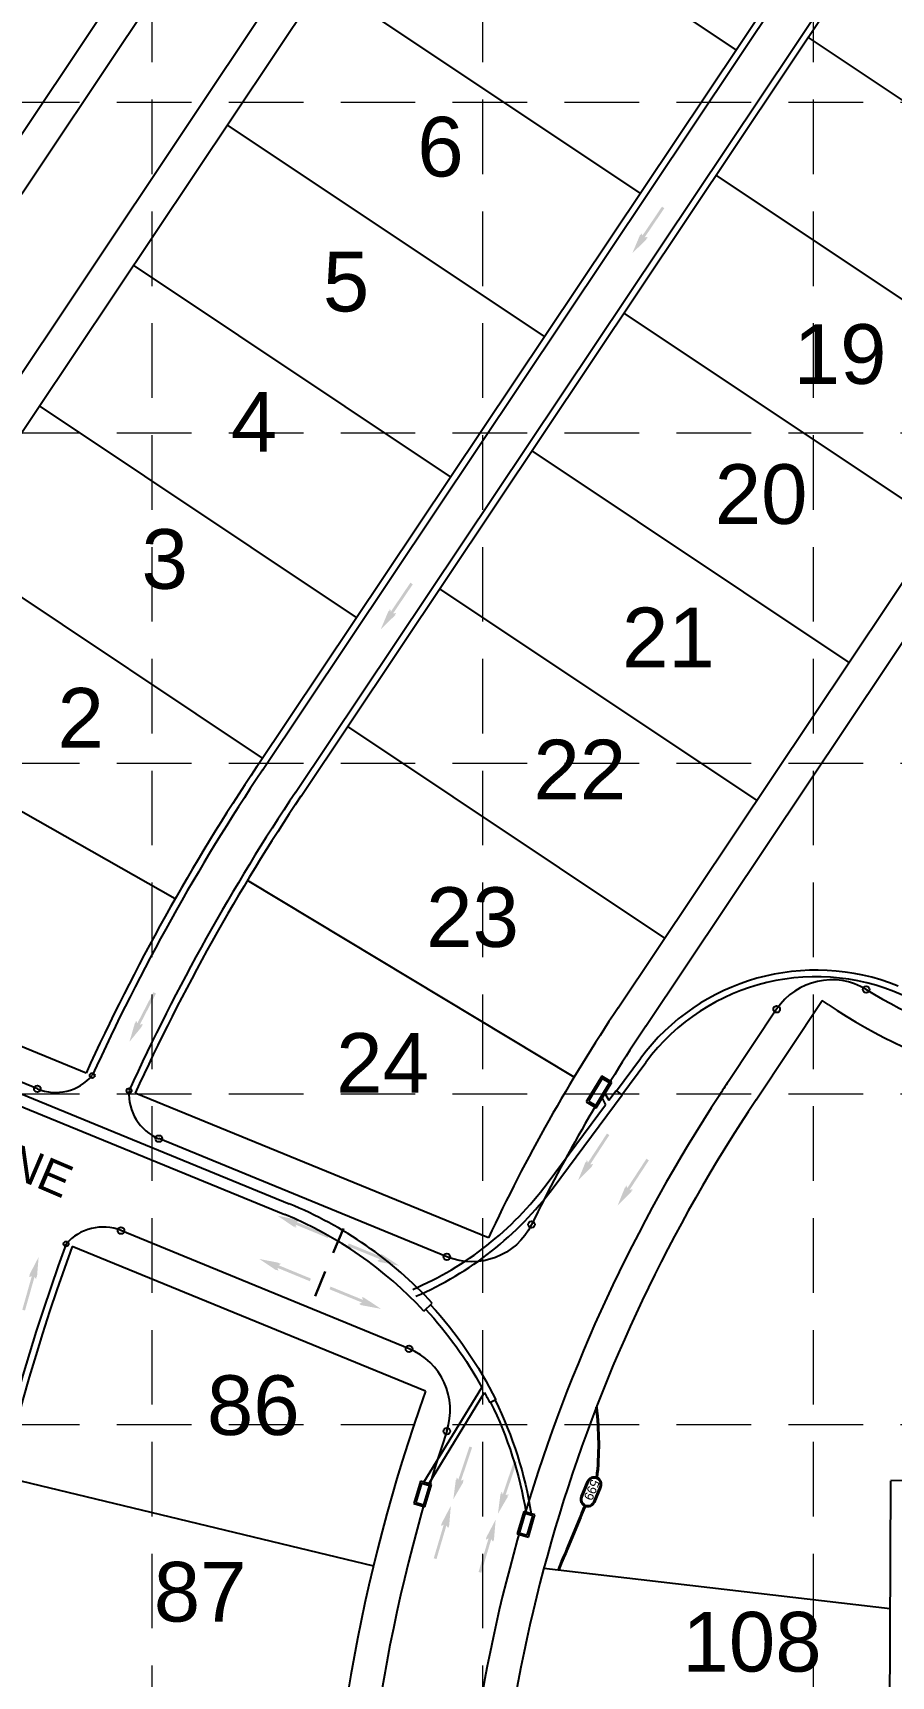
# Model space of a CAD drawing. Header units: inches. Extents: x -5337 to 1057, y 15227 to 19227.
# Drawn here: x -1477.5 to -1218.7, y 16452.6 to 16948.4 of the extents above; entities that cross this region are included whole.
import ezdxf
from ezdxf.enums import TextEntityAlignment as Align

# ---------------------------------------------------------------- set-up
doc = ezdxf.new("R2010")
doc.units = ezdxf.units.IN
doc.header["$LTSCALE"] = 150
doc.header["$MEASUREMENT"] = 0
doc.linetypes.add('HIDDEN', pattern=[0.375, 0.25, -0.125])
for name, color, linetype in [('1 LOT NUMBER', 7, 'Continuous'), ('COMT-MIN', 84, 'Continuous'), ('grid', 7, 'HIDDEN'), ('LOT NUM', 7, 'Continuous'), ('LOTLINE', 7, 'Continuous'), ('PAVING', 7, 'Continuous'), ('ROW', 7, 'Continuous'), ('STORM', 7, 'Continuous'), ('STORM INLET', 7, 'Continuous')]:
    doc.layers.add(name, color=color, linetype=linetype)
doc.styles.get("Standard").update_dxf_attribs({"font": 'ARIAL.TTF', "height": 25})
doc.styles.add('Style-ENGINEERING', font='ENGINEERING.shx')

msp = doc.modelspace()

# ---------------------------------------------------------------- hatches: boundary and pattern name
at = {"layer": 'PAVING'}
h = msp.add_hatch(color=256, dxfattribs=at)
edge = h.paths.add_edge_path()
edge.add_line((-1293.81, 16887.89), (-1293.69, 16887.16))
edge.add_line((-1293.69, 16887.16), (-1287.77, 16895.93))
edge.add_line((-1287.77, 16895.93), (-1287.06, 16895.45))
edge.add_line((-1287.06, 16895.45), (-1292.98, 16886.68))
edge.add_line((-1292.98, 16886.68), (-1292.17, 16886.8))
edge.add_line((-1292.17, 16886.8), (-1292.17, 16886.8))
edge.add_ellipse((-1292.44, 16886.33), major_axis=(0.313, 0.464), ratio=0.285714, start_angle=-125.8315, end_angle=14.4967, ccw=False)
edge.add_line((-1292.51, 16885.98), (-1292.51, 16885.98))
edge.add_line((-1292.51, 16885.98), (-1296.7, 16881.89))
edge.add_line((-1296.7, 16881.89), (-1294.43, 16887.28))
edge.add_line((-1294.43, 16887.28), (-1294.43, 16887.28))
edge.add_ellipse((-1294.14, 16887.47), major_axis=(0.313, 0.464), ratio=0.285714, start_angle=-17.1827, end_angle=124.7269, ccw=False)
edge.add_line((-1293.8, 16887.89), (-1293.81, 16887.89))
edge.add_line((-1293.81, 16887.89), (-1293.81, 16887.89))
edge.add_line((-1293.81, 16887.89), (-1293.81, 16887.89))
h = msp.add_hatch(color=256, dxfattribs=at)
edge = h.paths.add_edge_path()
edge.add_line((-1369.66, 16774.41), (-1369.55, 16773.68))
edge.add_line((-1369.55, 16773.68), (-1363.63, 16782.45))
edge.add_line((-1363.63, 16782.45), (-1362.91, 16781.97))
edge.add_line((-1362.91, 16781.97), (-1368.84, 16773.2))
edge.add_line((-1368.84, 16773.2), (-1368.02, 16773.31))
edge.add_line((-1368.02, 16773.31), (-1368.02, 16773.32))
edge.add_ellipse((-1368.29, 16772.84), major_axis=(0.313, 0.464), ratio=0.285714, start_angle=-125.8315, end_angle=14.4967, ccw=False)
edge.add_line((-1368.37, 16772.5), (-1368.37, 16772.5))
edge.add_line((-1368.37, 16772.5), (-1372.55, 16768.41))
edge.add_line((-1372.55, 16768.41), (-1370.29, 16773.8))
edge.add_line((-1370.29, 16773.8), (-1370.29, 16773.8))
edge.add_ellipse((-1370, 16773.99), major_axis=(0.313, 0.464), ratio=0.285714, start_angle=-17.1827, end_angle=124.7269, ccw=False)
edge.add_line((-1369.66, 16774.41), (-1369.66, 16774.41))
edge.add_line((-1369.66, 16774.41), (-1369.66, 16774.41))
edge.add_line((-1369.66, 16774.41), (-1369.66, 16774.41))
h = msp.add_hatch(color=256, dxfattribs=at)
edge = h.paths.add_edge_path()
edge.add_line((-1446.17, 16650.21), (-1445.97, 16649.5))
edge.add_line((-1445.97, 16649.5), (-1441.1, 16658.9))
edge.add_line((-1441.1, 16658.9), (-1440.34, 16658.51))
edge.add_line((-1440.34, 16658.51), (-1445.21, 16649.11))
edge.add_line((-1445.21, 16649.11), (-1444.41, 16649.32))
edge.add_line((-1444.41, 16649.32), (-1444.41, 16649.32))
edge.add_ellipse((-1444.63, 16648.82), major_axis=(0.258, 0.497), ratio=0.285714, start_angle=-125.8315, end_angle=14.4967, ccw=False)
edge.add_line((-1444.66, 16648.47), (-1444.66, 16648.47))
edge.add_line((-1444.66, 16648.47), (-1448.35, 16643.92))
edge.add_line((-1448.35, 16643.92), (-1446.72, 16649.54))
edge.add_line((-1446.72, 16649.54), (-1446.72, 16649.54))
edge.add_ellipse((-1446.45, 16649.76), major_axis=(0.258, 0.497), ratio=0.285714, start_angle=-17.1827, end_angle=124.7269, ccw=False)
edge.add_line((-1446.17, 16650.21), (-1446.17, 16650.21))
edge.add_line((-1446.17, 16650.21), (-1446.17, 16650.21))
edge.add_line((-1446.17, 16650.21), (-1446.17, 16650.21))
h = msp.add_hatch(color=256, dxfattribs=at)
edge = h.paths.add_edge_path()
edge.add_line((-1310.27, 16608.13), (-1310.15, 16607.4))
edge.add_line((-1310.15, 16607.4), (-1304.36, 16616.27))
edge.add_line((-1304.36, 16616.27), (-1303.64, 16615.8))
edge.add_line((-1303.64, 16615.8), (-1309.43, 16606.93))
edge.add_line((-1309.43, 16606.93), (-1308.62, 16607.06))
edge.add_line((-1308.62, 16607.06), (-1308.62, 16607.06))
edge.add_ellipse((-1308.88, 16606.59), major_axis=(0.306, 0.469), ratio=0.285714, start_angle=-125.8315, end_angle=14.4967, ccw=False)
edge.add_line((-1308.95, 16606.24), (-1308.95, 16606.24))
edge.add_line((-1308.95, 16606.24), (-1313.07, 16602.09))
edge.add_line((-1313.07, 16602.09), (-1310.89, 16607.51))
edge.add_line((-1310.89, 16607.51), (-1310.89, 16607.51))
edge.add_ellipse((-1310.6, 16607.71), major_axis=(0.306, 0.469), ratio=0.285714, start_angle=-17.1827, end_angle=124.7269, ccw=False)
edge.add_line((-1310.27, 16608.13), (-1310.27, 16608.13))
edge.add_line((-1310.27, 16608.13), (-1310.27, 16608.13))
edge.add_line((-1310.27, 16608.13), (-1310.27, 16608.13))
h = msp.add_hatch(color=256, dxfattribs=at)
edge = h.paths.add_edge_path()
edge.add_line((-1298.36, 16600.52), (-1298.24, 16599.79))
edge.add_line((-1298.24, 16599.79), (-1292.45, 16608.65))
edge.add_line((-1292.45, 16608.65), (-1291.73, 16608.18))
edge.add_line((-1291.73, 16608.18), (-1297.51, 16599.32))
edge.add_line((-1297.51, 16599.32), (-1296.71, 16599.45))
edge.add_line((-1296.71, 16599.45), (-1296.7, 16599.45))
edge.add_ellipse((-1296.97, 16598.97), major_axis=(0.306, 0.469), ratio=0.285714, start_angle=-125.8315, end_angle=14.4967, ccw=False)
edge.add_line((-1297.04, 16598.63), (-1297.04, 16598.63))
edge.add_line((-1297.04, 16598.63), (-1301.16, 16594.48))
edge.add_line((-1301.16, 16594.48), (-1298.98, 16599.9))
edge.add_line((-1298.98, 16599.9), (-1298.97, 16599.9))
edge.add_ellipse((-1298.69, 16600.09), major_axis=(0.306, 0.469), ratio=0.285714, start_angle=-17.1827, end_angle=124.7269, ccw=False)
edge.add_line((-1298.36, 16600.52), (-1298.36, 16600.52))
edge.add_line((-1298.36, 16600.52), (-1298.36, 16600.52))
edge.add_line((-1298.36, 16600.52), (-1298.36, 16600.52))
at = {"layer": 'PAVING', "linetype": 'Continuous', "lineweight": 30}
h = msp.add_hatch(color=256, dxfattribs=at)
edge = h.paths.add_edge_path()
edge.add_line((-1397.24, 16589.83), (-1397.93, 16589.57))
edge.add_line((-1397.93, 16589.57), (-1388.15, 16585.54))
edge.add_line((-1388.15, 16585.54), (-1388.47, 16584.74))
edge.add_line((-1388.47, 16584.74), (-1398.26, 16588.78))
edge.add_line((-1398.26, 16588.78), (-1397.98, 16588.01))
edge.add_line((-1397.98, 16588.01), (-1397.98, 16588.01))
edge.add_ellipse((-1398.5, 16588.17), major_axis=(0.518, -0.213), ratio=0.285714, start_angle=-125.8315, end_angle=14.4967, ccw=False)
edge.add_line((-1398.85, 16588.18), (-1398.85, 16588.18))
edge.add_line((-1398.85, 16588.18), (-1403.7, 16591.46))
edge.add_line((-1403.7, 16591.46), (-1397.96, 16590.32))
edge.add_line((-1397.96, 16590.32), (-1397.96, 16590.32))
edge.add_ellipse((-1397.72, 16590.08), major_axis=(0.518, -0.213), ratio=0.285714, start_angle=-17.1827, end_angle=124.7269, ccw=False)
edge.add_line((-1397.24, 16589.83), (-1397.24, 16589.83))
edge.add_line((-1397.24, 16589.83), (-1397.24, 16589.83))
edge.add_line((-1397.24, 16589.83), (-1397.24, 16589.83))
h = msp.add_hatch(color=256, dxfattribs=at)
edge = h.paths.add_edge_path()
edge.add_line((-1372.74, 16579.77), (-1372.43, 16579.1))
edge.add_line((-1372.43, 16579.1), (-1382.23, 16583.11))
edge.add_line((-1382.23, 16583.11), (-1382.55, 16582.31))
edge.add_line((-1382.55, 16582.31), (-1372.75, 16578.31))
edge.add_line((-1372.75, 16578.31), (-1373.49, 16577.95))
edge.add_line((-1373.49, 16577.95), (-1373.5, 16577.95))
edge.add_ellipse((-1373.01, 16577.71), major_axis=(-0.518, 0.212), ratio=0.285714, start_angle=345.5033, end_angle=485.8315)
edge.add_line((-1372.75, 16577.47), (-1372.75, 16577.47))
edge.add_line((-1372.75, 16577.47), (-1367, 16576.39))
edge.add_line((-1367, 16576.39), (-1371.88, 16579.61))
edge.add_line((-1371.88, 16579.61), (-1371.88, 16579.61))
edge.add_ellipse((-1372.23, 16579.61), major_axis=(-0.518, 0.212), ratio=0.285714, start_angle=235.2731, end_angle=377.1827)
edge.add_line((-1372.74, 16579.77), (-1372.74, 16579.77))
edge.add_line((-1372.74, 16579.77), (-1372.74, 16579.77))
edge.add_line((-1372.74, 16579.77), (-1372.74, 16579.77))
at = {"layer": 'PAVING'}
h = msp.add_hatch(color=256, dxfattribs=at)
edge = h.paths.add_edge_path()
edge.add_line((-1476.61, 16572.4), (-1476.94, 16573.05))
edge.add_line((-1476.94, 16573.05), (-1479.83, 16562.87))
edge.add_line((-1479.83, 16562.87), (-1480.65, 16563.1))
edge.add_line((-1480.65, 16563.1), (-1477.77, 16573.28))
edge.add_line((-1477.77, 16573.28), (-1478.5, 16572.92))
edge.add_line((-1478.5, 16572.92), (-1478.5, 16572.92))
edge.add_ellipse((-1478.39, 16573.45), major_axis=(-0.153, -0.539), ratio=0.285714, start_angle=-125.8315, end_angle=14.4967, ccw=False)
edge.add_line((-1478.43, 16573.8), (-1478.43, 16573.8))
edge.add_line((-1478.43, 16573.8), (-1475.73, 16578.99))
edge.add_line((-1475.73, 16578.99), (-1476.2, 16573.17))
edge.add_line((-1476.2, 16573.17), (-1476.2, 16573.17))
edge.add_ellipse((-1476.42, 16572.9), major_axis=(-0.153, -0.539), ratio=0.285714, start_angle=-17.1827, end_angle=124.7269, ccw=False)
edge.add_line((-1476.61, 16572.4), (-1476.61, 16572.4))
edge.add_line((-1476.61, 16572.4), (-1476.61, 16572.4))
edge.add_line((-1476.61, 16572.4), (-1476.61, 16572.4))
at = {"layer": 'PAVING', "linetype": 'Continuous', "lineweight": 30}
h = msp.add_hatch(color=256, dxfattribs=at)
edge = h.paths.add_edge_path()
edge.add_line((-1402.72, 16576.8), (-1403.41, 16576.54))
edge.add_line((-1403.41, 16576.54), (-1393.62, 16572.51))
edge.add_line((-1393.62, 16572.51), (-1393.95, 16571.71))
edge.add_line((-1393.95, 16571.71), (-1403.73, 16575.74))
edge.add_line((-1403.73, 16575.74), (-1403.46, 16574.97))
edge.add_line((-1403.46, 16574.97), (-1403.46, 16574.97))
edge.add_ellipse((-1403.97, 16575.14), major_axis=(0.518, -0.213), ratio=0.285714, start_angle=-125.8315, end_angle=14.4967, ccw=False)
edge.add_line((-1404.33, 16575.15), (-1404.32, 16575.15))
edge.add_line((-1404.32, 16575.15), (-1409.17, 16578.42))
edge.add_line((-1409.17, 16578.42), (-1403.44, 16577.29))
edge.add_line((-1403.44, 16577.29), (-1403.44, 16577.29))
edge.add_ellipse((-1403.19, 16577.04), major_axis=(0.518, -0.213), ratio=0.285714, start_angle=-17.1827, end_angle=124.7269, ccw=False)
edge.add_line((-1402.72, 16576.8), (-1402.72, 16576.8))
edge.add_line((-1402.72, 16576.8), (-1402.72, 16576.8))
edge.add_line((-1402.72, 16576.8), (-1402.72, 16576.8))
h = msp.add_hatch(color=256, dxfattribs=at)
edge = h.paths.add_edge_path()
edge.add_line((-1378.21, 16566.74), (-1377.9, 16566.07))
edge.add_line((-1377.9, 16566.07), (-1387.7, 16570.08))
edge.add_line((-1387.7, 16570.08), (-1388.03, 16569.28))
edge.add_line((-1388.03, 16569.28), (-1378.23, 16565.27))
edge.add_line((-1378.23, 16565.27), (-1378.97, 16564.92))
edge.add_line((-1378.97, 16564.92), (-1378.97, 16564.92))
edge.add_ellipse((-1378.48, 16564.68), major_axis=(-0.518, 0.212), ratio=0.285714, start_angle=345.5033, end_angle=485.8315)
edge.add_line((-1378.23, 16564.43), (-1378.23, 16564.44))
edge.add_line((-1378.23, 16564.44), (-1372.48, 16563.36))
edge.add_line((-1372.48, 16563.36), (-1377.36, 16566.58))
edge.add_line((-1377.36, 16566.58), (-1377.36, 16566.58))
edge.add_ellipse((-1377.7, 16566.58), major_axis=(-0.518, 0.212), ratio=0.285714, start_angle=235.2731, end_angle=377.1827)
edge.add_line((-1378.22, 16566.74), (-1378.21, 16566.74))
edge.add_line((-1378.21, 16566.74), (-1378.21, 16566.74))
edge.add_line((-1378.21, 16566.74), (-1378.21, 16566.74))
at = {"layer": 'PAVING'}
h = msp.add_hatch(color=256, dxfattribs=at)
edge = h.paths.add_edge_path()
edge.add_line((-1349.5, 16512.46), (-1349.19, 16511.79))
edge.add_line((-1349.19, 16511.79), (-1345.82, 16521.83))
edge.add_line((-1345.82, 16521.83), (-1345.01, 16521.55))
edge.add_line((-1345.01, 16521.55), (-1348.38, 16511.52))
edge.add_line((-1348.38, 16511.52), (-1347.63, 16511.85))
edge.add_line((-1347.63, 16511.85), (-1347.62, 16511.85))
edge.add_ellipse((-1347.76, 16511.32), major_axis=(0.178, 0.531), ratio=0.285714, start_angle=-125.8315, end_angle=14.4967, ccw=False)
edge.add_line((-1347.74, 16510.97), (-1347.74, 16510.97))
edge.add_line((-1347.74, 16510.97), (-1350.69, 16505.92))
edge.add_line((-1350.69, 16505.92), (-1349.94, 16511.71))
edge.add_line((-1349.94, 16511.71), (-1349.94, 16511.71))
edge.add_ellipse((-1349.71, 16511.97), major_axis=(0.178, 0.531), ratio=0.285714, start_angle=-17.1827, end_angle=124.7269, ccw=False)
edge.add_line((-1349.49, 16512.46), (-1349.5, 16512.46))
edge.add_line((-1349.5, 16512.46), (-1349.5, 16512.46))
edge.add_line((-1349.5, 16512.46), (-1349.5, 16512.46))
h = msp.add_hatch(color=256, dxfattribs=at)
edge = h.paths.add_edge_path()
edge.add_line((-1336.05, 16508.09), (-1335.75, 16507.42))
edge.add_line((-1335.75, 16507.42), (-1332.38, 16517.45))
edge.add_line((-1332.38, 16517.45), (-1331.56, 16517.18))
edge.add_line((-1331.56, 16517.18), (-1334.93, 16507.15))
edge.add_line((-1334.93, 16507.15), (-1334.18, 16507.47))
edge.add_line((-1334.18, 16507.47), (-1334.18, 16507.48))
edge.add_ellipse((-1334.32, 16506.95), major_axis=(0.178, 0.531), ratio=0.285714, start_angle=-125.8315, end_angle=14.4967, ccw=False)
edge.add_line((-1334.3, 16506.6), (-1334.3, 16506.6))
edge.add_line((-1334.3, 16506.6), (-1337.24, 16501.54))
edge.add_line((-1337.24, 16501.54), (-1336.49, 16507.34))
edge.add_line((-1336.49, 16507.34), (-1336.49, 16507.34))
edge.add_ellipse((-1336.27, 16507.6), major_axis=(0.178, 0.531), ratio=0.285714, start_angle=-17.1827, end_angle=124.7269, ccw=False)
edge.add_line((-1336.05, 16508.09), (-1336.05, 16508.09))
edge.add_line((-1336.05, 16508.09), (-1336.05, 16508.09))
edge.add_line((-1336.05, 16508.09), (-1336.05, 16508.09))
h = msp.add_hatch(color=256, dxfattribs=at)
edge = h.paths.add_edge_path()
edge.add_line((-1354.21, 16497.9), (-1353.58, 16498.27))
edge.add_line((-1353.58, 16498.27), (-1356.58, 16488.12))
edge.add_line((-1356.58, 16488.12), (-1355.76, 16487.88))
edge.add_line((-1355.76, 16487.88), (-1352.76, 16498.03))
edge.add_line((-1352.76, 16498.03), (-1352.33, 16497.33))
edge.add_line((-1352.33, 16497.33), (-1352.33, 16497.33))
edge.add_ellipse((-1352.14, 16497.83), major_axis=(-0.159, -0.537), ratio=0.285714, start_angle=345.5033, end_angle=485.8315)
edge.add_line((-1351.92, 16498.11), (-1351.92, 16498.11))
edge.add_line((-1351.92, 16498.11), (-1351.43, 16503.94))
edge.add_line((-1351.43, 16503.94), (-1354.15, 16498.76))
edge.add_line((-1354.15, 16498.76), (-1354.14, 16498.76))
edge.add_ellipse((-1354.11, 16498.42), major_axis=(-0.159, -0.537), ratio=0.285714, start_angle=235.2731, end_angle=377.1827)
edge.add_line((-1354.21, 16497.9), (-1354.21, 16497.9))
edge.add_line((-1354.21, 16497.9), (-1354.21, 16497.9))
edge.add_line((-1354.21, 16497.9), (-1354.21, 16497.9))
h = msp.add_hatch(color=256, dxfattribs=at)
edge = h.paths.add_edge_path()
edge.add_line((-1340.7, 16493.76), (-1340.06, 16494.13))
edge.add_line((-1340.06, 16494.13), (-1343.07, 16483.98))
edge.add_line((-1343.07, 16483.98), (-1342.24, 16483.74))
edge.add_line((-1342.24, 16483.74), (-1339.24, 16493.89))
edge.add_line((-1339.24, 16493.89), (-1338.81, 16493.19))
edge.add_line((-1338.81, 16493.19), (-1338.81, 16493.19))
edge.add_ellipse((-1338.62, 16493.7), major_axis=(-0.159, -0.537), ratio=0.285714, start_angle=345.5033, end_angle=485.8315)
edge.add_line((-1338.4, 16493.97), (-1338.41, 16493.97))
edge.add_line((-1338.41, 16493.97), (-1337.91, 16499.8))
edge.add_line((-1337.91, 16499.8), (-1340.63, 16494.62))
edge.add_line((-1340.63, 16494.62), (-1340.63, 16494.63))
edge.add_ellipse((-1340.59, 16494.28), major_axis=(-0.159, -0.537), ratio=0.285714, start_angle=235.2731, end_angle=377.1827)
edge.add_line((-1340.7, 16493.76), (-1340.7, 16493.76))
edge.add_line((-1340.7, 16493.76), (-1340.7, 16493.76))
edge.add_line((-1340.7, 16493.76), (-1340.7, 16493.76))

# ---------------------------------------------------------------- linework, layer by layer
at = {"layer": 'COMT-MIN', "color": 5, "linetype": 'Continuous', "lineweight": 40}
for p, q in [((-1310.08, 16511.26), (-1312.01, 16506.65)), ((-1310.08, 16511.26), (-1310.08, 16511.26)), ((-1312.01, 16506.65), (-1312.01, 16506.65)), ((-1308.25, 16505.07), (-1306.32, 16509.69)), ((-1308.25, 16505.07), (-1308.25, 16505.07))]:
    msp.add_line(p, q, dxfattribs=at)
at = {"layer": 'COMT-MIN', "color": 5, "linetype": 'Continuous', "lineweight": 40, "extrusion": (0, 0, -1)}
msp.add_arc((1398.11, 16522.43), 91.26, 172.9126, 186.3343, dxfattribs=at)
at = {"layer": 'COMT-MIN', "color": 5, "linetype": 'Continuous', "lineweight": 40}
for centre, start, end in [((-1308.2, 16510.47), 337.2853, 157.2853), ((-1310.13, 16505.86), 157.2853, 337.2853)]:
    msp.add_arc(centre, 2.04, start, end, dxfattribs=at)
msp.add_open_spline([(-1310.92, 16503.98), (-1313.49, 16497.82), (-1316.18, 16491.36), (-1318.98, 16484.56)], degree=3, dxfattribs=at)
at = {"layer": 'grid', "color": 252, "linetype": 'HIDDEN', "lineweight": 0, "ltscale": 0.6}
for p, q in [((-1441.64, 19121.98), (-1441.64, 15630.29)), ((-1341.89, 19121.98), (-1341.89, 15630.29)), ((-1242.14, 19121.98), (-1242.14, 15630.29)), ((-5232.14, 16927.48), (952.36, 16927.48)), ((-5232.14, 16827.73), (952.36, 16827.73)), ((-5232.14, 16727.98), (952.36, 16727.98)), ((-5232.14, 16628.23), (952.36, 16628.23)), ((-5232.14, 16528.48), (952.36, 16528.48))]:
    msp.add_line(p, q, dxfattribs=at)
at = {"layer": 'LOTLINE'}
for p, q in [((-1265.44, 16943.24), (-1361.06, 17007.13)), ((-1294.32, 16900), (-1389.95, 16963.89)), ((-1243.72, 16946.95), (-1148.09, 16883.07)), ((-1243.72, 16946.95), (-1148.09, 16883.07)), ((-1323.21, 16856.76), (-1418.83, 16920.65)), ((-1323.21, 16856.76), (-1418.83, 16920.65)), ((-1271.49, 16905.38), (-1175.87, 16841.49)), ((-1271.49, 16905.38), (-1175.87, 16841.49)), ((-1351.54, 16814.36), (-1447.16, 16878.24)), ((-1299.27, 16863.8), (-1203.64, 16799.92)), ((-1379.87, 16771.95), (-1475.49, 16835.83)), ((-1327.04, 16822.23), (-1231.42, 16758.34)), ((-1327.04, 16822.23), (-1231.42, 16758.34)), ((-1408.2, 16729.54), (-1503.83, 16793.43)), ((-1354.82, 16780.65), (-1259.19, 16716.77)), ((-1434.57, 16687.06), (-1534.51, 16743.95)), ((-1382.59, 16739.07), (-1286.97, 16675.19)), ((-1382.59, 16739.07), (-1286.97, 16675.19)), ((-1314.26, 16633.29), (-1412.79, 16692.6)), ((-1486.56, 16512.8), (-1374.78, 16485.8)), ((-1221.39, 15915.53), (-1218.81, 16511.52)), ((-1182.04, 16511.28), (-1218.81, 16511.53)), ((-1218.97, 16472.84), (-1323.38, 16485.07))]:
    msp.add_line(p, q, dxfattribs=at)
at = {"layer": 'PAVING'}
for p, q in [((-1538.8, 16813.08), (-1378.43, 17053.13)), ((-1513.86, 16796.41), (-1353.49, 17036.46)), ((-1408.26, 16725.86), (-1247.89, 16965.91)), ((-1398.28, 16719.2), (-1237.91, 16959.25)), ((-1292.68, 16648.65), (-1132.31, 16888.7)), ((-1476.11, 16629.74), (-1562.05, 16665)), ((-1253.19, 16653.75), (-1267.73, 16631.98)), ((-1352.65, 16579.09), (-1439.5, 16614.72)), ((-1364.04, 16551.33), (-1450.89, 16586.97))]:
    msp.add_line(p, q, dxfattribs=at)
at = {"layer": 'PAVING', "linetype": 'Continuous', "lineweight": 30}
for p, q in [((-1386.89, 16580.24), (-1383.81, 16587.62)), ((-1392.36, 16567.2), (-1389.29, 16574.59))]:
    msp.add_line(p, q, dxfattribs=at)
at = {"layer": 'PAVING'}
for centre, radius in [((-1226.17, 16659.73), 1), ((-1253.19, 16653.75), 1), ((-1459.57, 16633.76), 0.75), ((-1476.11, 16629.74), 1), ((-1448.46, 16629.2), 0.75), ((-1439.5, 16614.72), 1), ((-1327.09, 16588.8), 1), ((-1450.89, 16586.97), 1), ((-1467.44, 16582.95), 0.75), ((-1352.65, 16579.09), 1), ((-1364.04, 16551.33), 1), ((-1352.67, 16526.46), 1)]:
    msp.add_circle(centre, radius, dxfattribs=at)
for centre, radius, start, end in [((-864.45, 16362.56), 654, 146.25416, 155.50068), ((-864.45, 16362.56), 642, 146.25416, 155.45971), ((-1236.56, 16642.64), 20, 58.7136, 146.2542), ((-1140.49, 16800.73), 165, 238.7136, 270.3354), ((-864.45, 16362.56), 515, 146.2542, 153.9404), ((-1470.61, 16643.16), 14.5, 247.6923, 319.6114), ((-864.45, 16362.56), 485, 146.2542, 146.8618), ((-1434, 16628.13), 14.5, 175.7714, 247.6921), ((-864.45, 16362.56), 485, 146.8618, 179.7521), ((-1456.39, 16573.55), 14.5, 67.6908, 139.6114), ((-864.45, 16362.56), 642, 159.92312, 179.7521), ((-1371.63, 16532.83), 20, 341.4424, 67.6914), ((-864.45, 16362.56), 515, 161.4424, 179.7521)]:
    msp.add_arc(centre, radius, start, end, dxfattribs=at)
at = {"layer": 'PAVING', "extrusion": (0, 0, -1)}
msp.add_arc((1345.06, 16597.59), 20, 206.0596, 292.3086, dxfattribs=at)
at = {"layer": 'ROW'}
for p, q in [((-1547.12, 16818.63), (-1386.75, 17058.68)), ((-1505.54, 16790.86), (-1345.22, 17030.84)), ((-1409.92, 16726.97), (-1249.55, 16967.02)), ((-1396.61, 16718.09), (-1236.24, 16958.13)), ((-1300.99, 16654.2), (-1140.62, 16894.25)), ((-1461.42, 16634.52), (-1567.88, 16678.2)), ((-1259.42, 16626.43), (-1239.42, 16656.36)), ((-1259.42, 16626.43), (-1239.42, 16656.36)), ((-1237.7, 16655.22), (-1239.42, 16656.36)), ((-1237.7, 16655.22), (-1239.42, 16656.36)), ((-1340.11, 16584.75), (-1446.6, 16628.44)), ((-1359.09, 16538.49), (-1465.58, 16582.19))]:
    msp.add_line(p, q, dxfattribs=at)
for centre, radius, start, end in [((-864.45, 16362.56), 656, 146.25416, 155.50736), ((-864.45, 16362.56), 640, 146.25416, 155.45273), ((-864.45, 16362.56), 525, 146.2542, 154.962), ((-1140.49, 16800.73), 175, 236.2542, 270.3354), ((-1140.49, 16800.73), 175, 236.2542, 270.3354), ((-864.45, 16362.56), 475, 146.2542, 179.7521), ((-864.45, 16362.56), 640, 159.9301, 179.7521), ((-864.45, 16362.56), 525, 160.4208, 179.7521)]:
    msp.add_arc(centre, radius, start, end, dxfattribs=at)
at = {"layer": 'STORM', "color": 5}
for p, q in [((-1609.6, 16677.22), (-1401.53, 16591.85)), ((-1552.19, 16657.45), (-1400.21, 16595.08)), ((-1301.51, 16629.17), (-1294.27, 16638.91)), ((-1299.9, 16627.98), (-1292.67, 16637.72)), ((-1294.27, 16638.91), (-1294.27, 16638.91)), ((-1292.67, 16637.72), (-1292.67, 16637.72)), ((-1322.41, 16601.21), (-1304.78, 16624.97)), ((-1320.61, 16599.87), (-1299.8, 16627.9)), ((-1305.85, 16626.9), (-1304.78, 16624.97)), ((-1304.96, 16628.37), (-1303.8, 16626.29)), ((-1303.8, 16626.29), (-1301.61, 16629.24)), ((-1299.8, 16627.9), (-1301.61, 16629.24)), ((-1322.41, 16601.21), (-1322.41, 16601.21)), ((-1320.61, 16599.87), (-1320.61, 16599.87)), ((-1400.21, 16595.08), (-1400.21, 16595.08)), ((-1401.53, 16591.85), (-1401.53, 16591.85)), ((-1359.59, 16562.71), (-1357.02, 16565.09)), ((-1359.57, 16511.03), (-1342.08, 16539.66)), ((-1358.08, 16510.59), (-1341.26, 16538.13)), ((-1337.86, 16535.89), (-1339.66, 16535.01))]:
    msp.add_line(p, q, dxfattribs=at)
for centre, radius, start, end in [((-1241.28, 16599.57), 66, 68.0068, 143.4115), ((-1241.28, 16599.57), 64, 63.3871, 143.4115), ((-1401.8, 16660.15), 98.88, 293.1531, 323.4116), ((-1401.8, 16660.15), 101.13, 293.1531, 323.4116), ((-1446.42, 16482.45), 121.75, 42.7492, 67.6914), ((-1446.42, 16482.45), 118.25, 42.7492, 67.6914)]:
    msp.add_arc(centre, radius, start, end, dxfattribs=at)
at = {"layer": 'STORM', "color": 5, "extrusion": (0, 0, -1)}
for radius, start, end in [(119, 137.2508, 151.2626), (121, 137.2508, 153.789), (119, 152.0988, 153.7889), (120.75, 153.789, 170.895), (119.25, 153.7889, 170.5522)]:
    msp.add_arc((1446.42, 16482.45), radius, start, end, dxfattribs=at)
at = {"layer": 'STORM INLET', "color": 5}
for p, q in [((-1305.94, 16633.54), (-1310.58, 16625.83)), ((-1305.77, 16632.85), (-1309.89, 16626)), ((-1307.75, 16624.71), (-1303.63, 16631.56)), ((-1307.58, 16624.02), (-1302.94, 16631.73)), ((-1302.94, 16631.73), (-1305.94, 16633.54)), ((-1303.63, 16631.56), (-1305.77, 16632.85)), ((-1310.58, 16625.83), (-1307.58, 16624.02)), ((-1309.89, 16626), (-1307.75, 16624.71)), ((-1360.63, 16511.34), (-1362.6, 16504.62)), ((-1360.3, 16510.72), (-1361.98, 16504.96)), ((-1357.28, 16510.35), (-1360.63, 16511.34)), ((-1357.9, 16510.02), (-1360.3, 16510.72)), ((-1359.58, 16504.26), (-1357.9, 16510.02)), ((-1359.24, 16503.64), (-1357.28, 16510.35)), ((-1362.6, 16504.62), (-1359.24, 16503.64)), ((-1361.98, 16504.96), (-1359.58, 16504.26)), ((-1329.44, 16502.21), (-1331.41, 16495.49)), ((-1329.1, 16501.59), (-1330.79, 16495.83)), ((-1326.08, 16501.23), (-1329.44, 16502.21)), ((-1326.7, 16500.89), (-1329.1, 16501.59)), ((-1328.39, 16495.13), (-1326.7, 16500.89)), ((-1328.05, 16494.51), (-1326.08, 16501.23)), ((-1331.41, 16495.49), (-1328.05, 16494.51)), ((-1330.79, 16495.83), (-1328.39, 16495.13))]:
    msp.add_line(p, q, dxfattribs=at)

# ---------------------------------------------------------------- texts
at = {"layer": '1 LOT NUMBER'}
for s, p in [('6', (-1361.55, 16914.02)), ('5', (-1390.02, 16873.31)), ('19', (-1248.04, 16851.46)), ('4', (-1417.75, 16831)), ('20', (-1271.86, 16809.2)), ('3', (-1444.69, 16789.62)), ('21', (-1299.82, 16765.96)), ('2', (-1470.01, 16741.7)), ('22', (-1326.51, 16726.09)), ('23', (-1358.87, 16681.57)), ('24', (-1385.99, 16637.58)), ('86', (-1424.98, 16534.31)), ('87', (-1441, 16478.02)), ('108', (-1281.59, 16462.93))]:
    msp.add_text(s, height=18, dxfattribs=at).set_placement(p, align=Align.MIDDLE_LEFT)
at = {"layer": 'COMT-MIN', "color": 5, "linetype": 'Continuous', "lineweight": 40, "style": 'Style-ENGINEERING'}
msp.add_text('599', height=2.8, rotation=247.2853, dxfattribs=at).set_placement((-1306.44, 16511.06), align=Align.TOP_LEFT)
at = {"layer": 'LOT NUM'}
msp.add_text('SLATTER MILL LANE', height=10, rotation=336.8627, dxfattribs=at).set_placement((-1593.5, 16655.49), align=Align.MIDDLE_LEFT)

doc.saveas('drawing.dxf')
